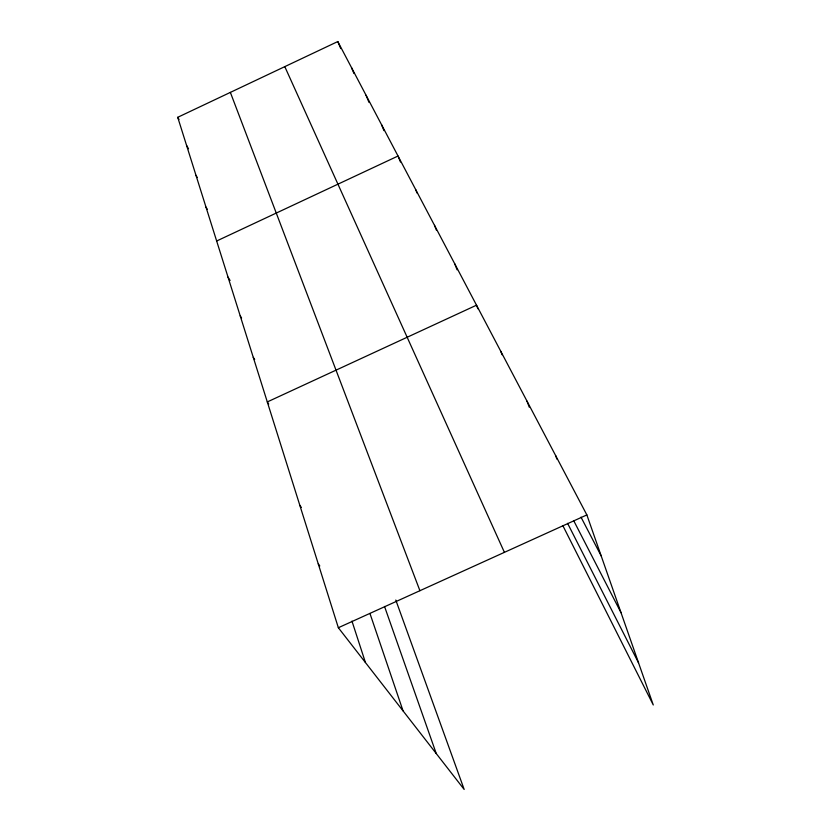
<?xml version="1.0" encoding="UTF-8"?>
<svg xmlns="http://www.w3.org/2000/svg" width="831" height="831" viewBox="0 0 831 831"><rect width="100%" height="100%" fill="white"/><g stroke="black" fill="none" stroke-linecap="round" stroke-linejoin="round"><path stroke-width="1.25" d="M395.795 600.055L464.176 789.45L338.352 627.727L177.73 117.306L337.802 41.55L586.863 514.919L653.27 704.968L562.847 525.628M216.652 241L398.028 156.02L400.459 162.014M338.352 627.727L586.863 514.919M318.252 563.854L319.8 565.942M299.846 505.341L301.331 507.45M268.714 404.084L267.302 401.934L476.516 305.185L477.898 308.768M253.268 357.33L254.66 359.501M240.211 315.842L241.592 318.024M228.037 277.159L230.083 280.463M205.995 207.137L207.324 209.35M196.002 175.351L197.3 177.564M186.591 145.467L188.523 148.759M177.73 117.306L178.997 119.498M580.994 517.142L601.177 555.897M573.826 520.902L621.037 612.717M567.594 523.333L638.551 662.847M284.794 66.636L504.407 552.345M337.802 41.55L340.72 48.582M351.503 67.591L353.944 73.502M366.055 95.253L368.985 102.379M381.533 124.671L383.974 130.644M415.645 189.51L417.1 193.114M434.509 225.346L436.42 230.166M454.744 263.811L457.102 269.815M500.74 351.233L502.09 354.775M230.364 92.397L419.915 590.706M527.02 401.176L529.243 407.159M555.617 455.533L556.926 459.148M384.524 606.433L436.244 753.551M369.951 613.455L403.045 710.869M351.96 621.11L365.443 662.546"/></g></svg>
